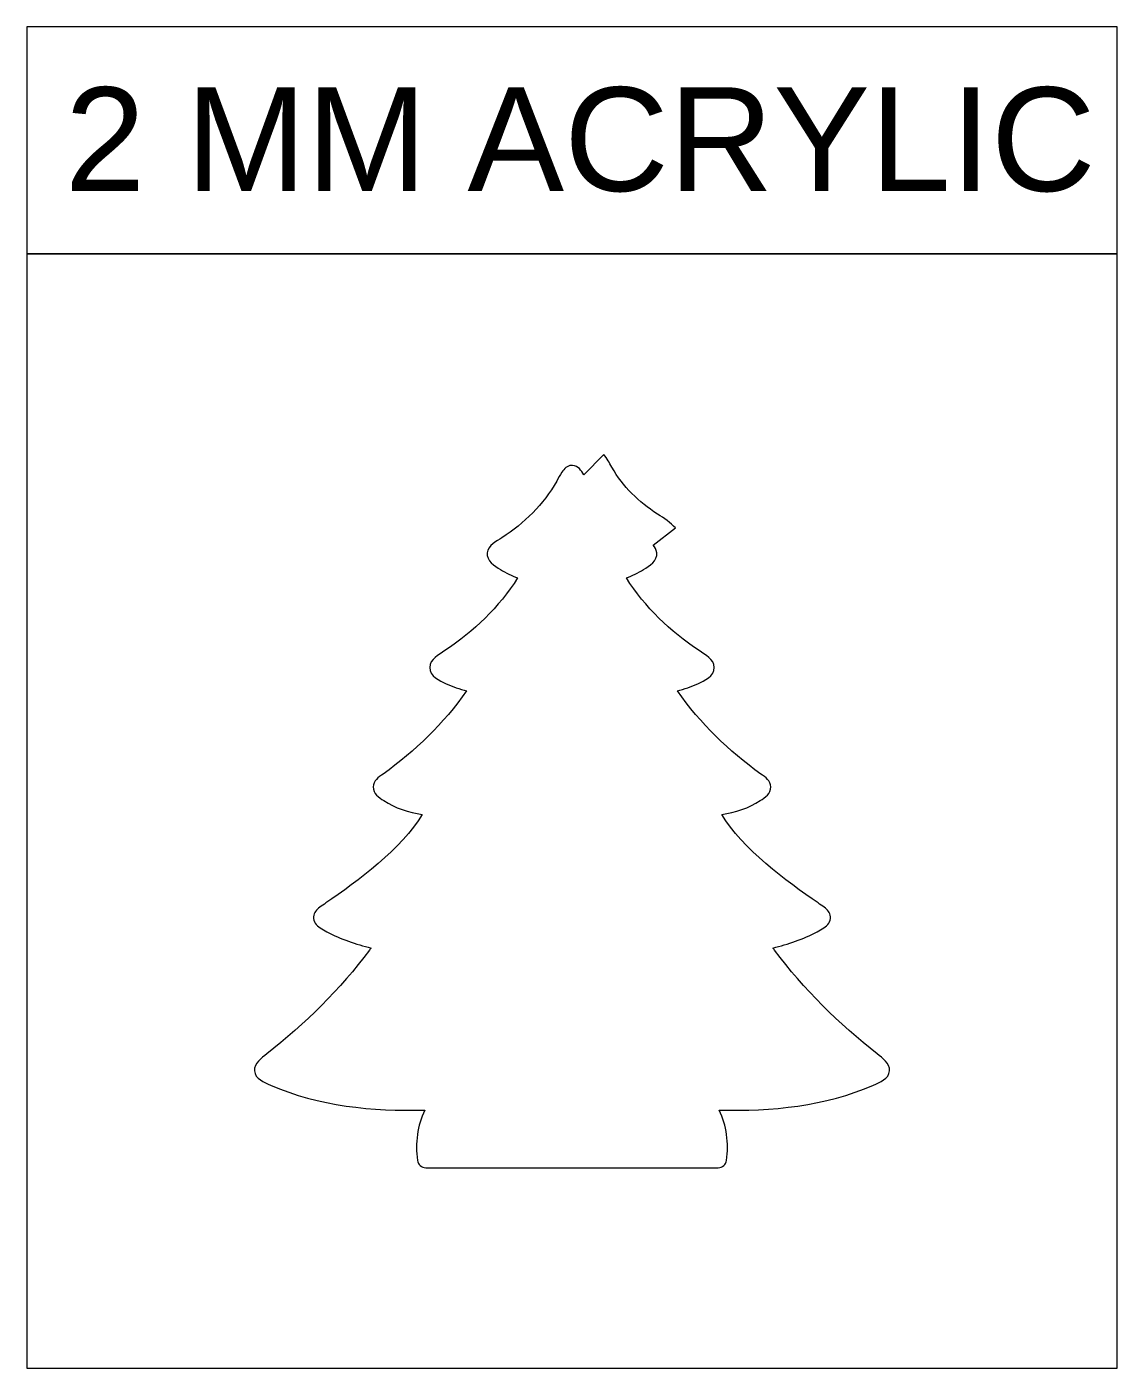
# Model space of a CAD drawing. Header units: millimetres. Extents: x -939 to 939, y -901 to -426.
# Drawn here: x 553.1 to 939.2, y -901.3 to -426.3 of the extents above; entities that cross this region are included whole.
import ezdxf

# ---------------------------------------------------------------- set-up
doc = ezdxf.new("R2010")
doc.units = ezdxf.units.MM
doc.header["$MEASUREMENT"] = 0
doc.layers.add('Camada 1', color=7, linetype='Continuous')
doc.styles.add('0', font='arial.ttf', dxfattribs={"height": 1})

msp = doc.modelspace()

# ---------------------------------------------------------------- linework, layer by layer
at = {"layer": 'Camada 1', "color": 142, "lineweight": 20}
for points in [[(553.1318, -506.73), (939.2116, -506.73), (939.2116, -426.2968), (553.1318, -426.2968), (553.1318, -506.73)], [(553.1318, -901.2768), (939.2116, -901.2768), (939.2116, -506.73), (553.1318, -506.73), (553.1318, -901.2768)]]:
    msp.add_lwpolyline(points, close=True, dxfattribs=at)
at = {"layer": 'Camada 1', "color": 30, "lineweight": 20}
msp.add_open_spline([(798.2999, -809.8787), (800.882, -815.4076), (801.8075, -821.6153), (800.8911, -827.732), (800.8911, -827.732), (800.6694, -829.2114), (799.4201, -830.2875), (797.9242, -830.2875), (797.9242, -830.2875), (797.9242, -830.2875), (694.4192, -830.2875), (694.4192, -830.2875), (694.4192, -830.2875), (692.9233, -830.2875), (691.674, -829.2114), (691.4523, -827.732), (691.4523, -827.732), (690.5359, -821.6153), (691.4614, -815.4076), (694.0435, -809.8787), (694.0435, -809.8787), (675.6175, -810.4129), (656.3567, -808.4425), (639.44, -801.0753), (639.44, -801.0753), (637.1786, -800.0905), (633.9464, -798.8418), (633.7205, -795.9743), (633.7205, -795.9743), (633.5068, -793.2616), (636.2453, -791.489), (638.1116, -790.0075), (638.1116, -790.0075), (651.6269, -779.2792), (664.1268, -767.1078), (674.4766, -753.267), (674.4766, -753.267), (674.6682, -753.0108), (674.8591, -752.754), (675.0491, -752.4967), (675.0491, -752.4967), (669.6844, -751.1759), (664.2575, -749.378), (659.3859, -746.7578), (659.3859, -746.7578), (658.5786, -746.3235), (657.7809, -745.8698), (657.0066, -745.3789), (657.0066, -745.3789), (655.6152, -744.4966), (654.5311, -743.1692), (654.6774, -741.4207), (654.6774, -741.4207), (654.8037, -739.9108), (655.7265, -738.9692), (656.8298, -738.0829), (656.8298, -738.0829), (657.5482, -737.5057), (658.31, -737.0687), (659.0625, -736.5525), (659.0625, -736.5525), (670.0703, -729.0008), (686.0325, -717.1855), (693.1069, -705.2487), (693.1069, -705.2487), (688.4437, -704.3567), (683.4111, -702.9536), (679.5475, -700.3164), (679.5475, -700.3164), (677.8289, -699.1434), (675.7188, -697.8227), (675.7677, -695.4509), (675.7677, -695.4509), (675.8132, -693.2393), (677.6767, -692.0578), (679.2673, -690.9111), (679.2673, -690.9111), (690.6664, -682.6937), (700.7845, -672.9587), (708.8622, -661.4602), (708.8622, -661.4602), (706.4016, -660.8052), (703.9614, -659.984), (701.6658, -658.9336), (701.6658, -658.9336), (699.2681, -657.8364), (695.75, -656.2652), (695.7969, -653.1355), (695.7969, -653.1355), (695.8403, -650.2447), (699.0766, -648.5851), (701.1898, -647.1853), (701.1898, -647.1853), (711.4858, -640.3654), (720.2649, -631.8663), (726.9301, -621.4526), (726.9301, -621.4526), (724.8617, -620.5989), (722.7758, -619.6409), (720.8687, -618.4998), (720.8687, -618.4998), (718.7205, -617.2144), (715.8531, -615.433), (716.1594, -612.5203), (716.1594, -612.5203), (716.4413, -609.8398), (719.3508, -608.5012), (721.362, -607.195), (721.362, -607.195), (729.3127, -602.0315), (736.0632, -595.4905), (740.7454, -587.1934), (740.7454, -587.1934), (741.3421, -586.1361), (741.9269, -585.0252), (742.5833, -584.0062), (742.5833, -584.0062), (743.3826, -582.7657), (744.38, -581.7114), (745.9605, -581.5998), (745.9605, -581.5998), (746.1084, -581.5894), (746.2351, -581.5894), (746.383, -581.5999), (746.383, -581.5999), (748.3571, -581.7392), (749.4524, -583.3933), (750.3498, -584.9711), (750.3498, -584.9711), (750.3498, -584.9711), (757.467, -577.7195), (757.467, -577.7195), (757.467, -577.7195), (758.4854, -579.121), (759.4009, -580.674), (760.307, -582.2797), (760.307, -582.2797), (764.1891, -589.159), (769.8417, -594.5319), (776.428, -598.8093), (776.428, -598.8093), (778.8695, -600.3949), (781.0904, -601.8623), (782.7993, -603.7486), (782.7993, -603.7486), (782.7993, -603.7486), (774.8565, -609.8961), (774.8565, -609.8961), (774.8565, -609.8961), (775.568, -610.611), (776.0742, -611.4674), (776.184, -612.5203), (776.184, -612.5203), (776.4904, -615.433), (773.6229, -617.2144), (771.4748, -618.4997), (771.4748, -618.4997), (769.5677, -619.6409), (767.4817, -620.5989), (765.4133, -621.4526), (765.4133, -621.4526), (772.0785, -631.8663), (780.8576, -640.3654), (791.1536, -647.1853), (791.1536, -647.1853), (793.2668, -648.5851), (796.5031, -650.2447), (796.5465, -653.1355), (796.5465, -653.1355), (796.5934, -656.2652), (793.0753, -657.8364), (790.6776, -658.9336), (790.6776, -658.9336), (788.382, -659.984), (785.9418, -660.8052), (783.4812, -661.4602), (783.4812, -661.4602), (791.5589, -672.9587), (801.677, -682.6937), (813.0761, -690.9111), (813.0761, -690.9111), (814.6667, -692.0578), (816.5302, -693.2393), (816.5757, -695.4509), (816.5757, -695.4509), (816.6246, -697.8227), (814.5145, -699.1434), (812.7959, -700.3164), (812.7959, -700.3164), (808.9323, -702.9536), (803.8997, -704.3567), (799.2365, -705.2487), (799.2365, -705.2487), (806.3109, -717.1855), (822.2731, -729.0008), (833.2809, -736.5525), (833.2809, -736.5525), (834.0334, -737.0687), (834.7952, -737.5057), (835.5136, -738.0829), (835.5136, -738.0829), (836.6169, -738.9692), (837.5397, -739.9108), (837.666, -741.4207), (837.666, -741.4207), (837.8123, -743.1692), (836.7282, -744.4966), (835.3368, -745.3789), (835.3368, -745.3789), (834.5625, -745.8698), (833.7648, -746.3235), (832.9575, -746.7578), (832.9575, -746.7578), (828.0859, -749.378), (822.659, -751.1759), (817.2943, -752.4967), (817.2943, -752.4967), (817.4843, -752.754), (817.6752, -753.0108), (817.8668, -753.267), (817.8668, -753.267), (828.2166, -767.1078), (840.7165, -779.2792), (854.2318, -790.0075), (854.2318, -790.0075), (856.0981, -791.489), (858.8366, -793.2616), (858.6229, -795.9743), (858.6229, -795.9743), (858.397, -798.8418), (855.1648, -800.0905), (852.9034, -801.0753), (852.9034, -801.0753), (835.9867, -808.4425), (816.7259, -810.4129), (798.2999, -809.8787)], degree=3, knots=[0, 0, 0, 0, 0.01666667, 0.01666667, 0.01666667, 0.01666667, 0.03333333, 0.03333333, 0.03333333, 0.03333333, 0.05, 0.05, 0.05, 0.05, 0.06666667, 0.06666667, 0.06666667, 0.06666667, 0.08333333, 0.08333333, 0.08333333, 0.08333333, 0.1, 0.1, 0.1, 0.1, 0.11666667, 0.11666667, 0.11666667, 0.11666667, 0.13333333, 0.13333333, 0.13333333, 0.13333333, 0.15, 0.15, 0.15, 0.15, 0.16666667, 0.16666667, 0.16666667, 0.16666667, 0.18333333, 0.18333333, 0.18333333, 0.18333333, 0.2, 0.2, 0.2, 0.2, 0.21666667, 0.21666667, 0.21666667, 0.21666667, 0.23333333, 0.23333333, 0.23333333, 0.23333333, 0.25, 0.25, 0.25, 0.25, 0.26666667, 0.26666667, 0.26666667, 0.26666667, 0.28333333, 0.28333333, 0.28333333, 0.28333333, 0.3, 0.3, 0.3, 0.3, 0.31666667, 0.31666667, 0.31666667, 0.31666667, 0.33333333, 0.33333333, 0.33333333, 0.33333333, 0.35, 0.35, 0.35, 0.35, 0.36666667, 0.36666667, 0.36666667, 0.36666667, 0.38333333, 0.38333333, 0.38333333, 0.38333333, 0.4, 0.4, 0.4, 0.4, 0.41666667, 0.41666667, 0.41666667, 0.41666667, 0.43333333, 0.43333333, 0.43333333, 0.43333333, 0.45, 0.45, 0.45, 0.45, 0.46666667, 0.46666667, 0.46666667, 0.46666667, 0.48333333, 0.48333333, 0.48333333, 0.48333333, 0.5, 0.5, 0.5, 0.5, 0.51666667, 0.51666667, 0.51666667, 0.51666667, 0.53333333, 0.53333333, 0.53333333, 0.53333333, 0.55, 0.55, 0.55, 0.55, 0.56666667, 0.56666667, 0.56666667, 0.56666667, 0.58333333, 0.58333333, 0.58333333, 0.58333333, 0.6, 0.6, 0.6, 0.6, 0.61666667, 0.61666667, 0.61666667, 0.61666667, 0.63333333, 0.63333333, 0.63333333, 0.63333333, 0.65, 0.65, 0.65, 0.65, 0.66666667, 0.66666667, 0.66666667, 0.66666667, 0.68333333, 0.68333333, 0.68333333, 0.68333333, 0.7, 0.7, 0.7, 0.7, 0.71666667, 0.71666667, 0.71666667, 0.71666667, 0.73333333, 0.73333333, 0.73333333, 0.73333333, 0.75, 0.75, 0.75, 0.75, 0.76666667, 0.76666667, 0.76666667, 0.76666667, 0.78333333, 0.78333333, 0.78333333, 0.78333333, 0.8, 0.8, 0.8, 0.8, 0.81666667, 0.81666667, 0.81666667, 0.81666667, 0.83333333, 0.83333333, 0.83333333, 0.83333333, 0.85, 0.85, 0.85, 0.85, 0.86666667, 0.86666667, 0.86666667, 0.86666667, 0.88333333, 0.88333333, 0.88333333, 0.88333333, 0.9, 0.9, 0.9, 0.9, 0.91666667, 0.91666667, 0.91666667, 0.91666667, 0.93333333, 0.93333333, 0.93333333, 0.93333333, 0.95, 0.95, 0.95, 0.95, 0.96666667, 0.96666667, 0.96666667, 0.96666667, 1, 1, 1, 1], dxfattribs=at)

# ---------------------------------------------------------------- texts
at = {"layer": 'Camada 1', "color": 142, "style": '0', "width": 1}
msp.add_text('2 MM ACRYLIC', height=36.738576, dxfattribs=at).set_placement((566.5956, -484.456))

doc.saveas('drawing.dxf')
